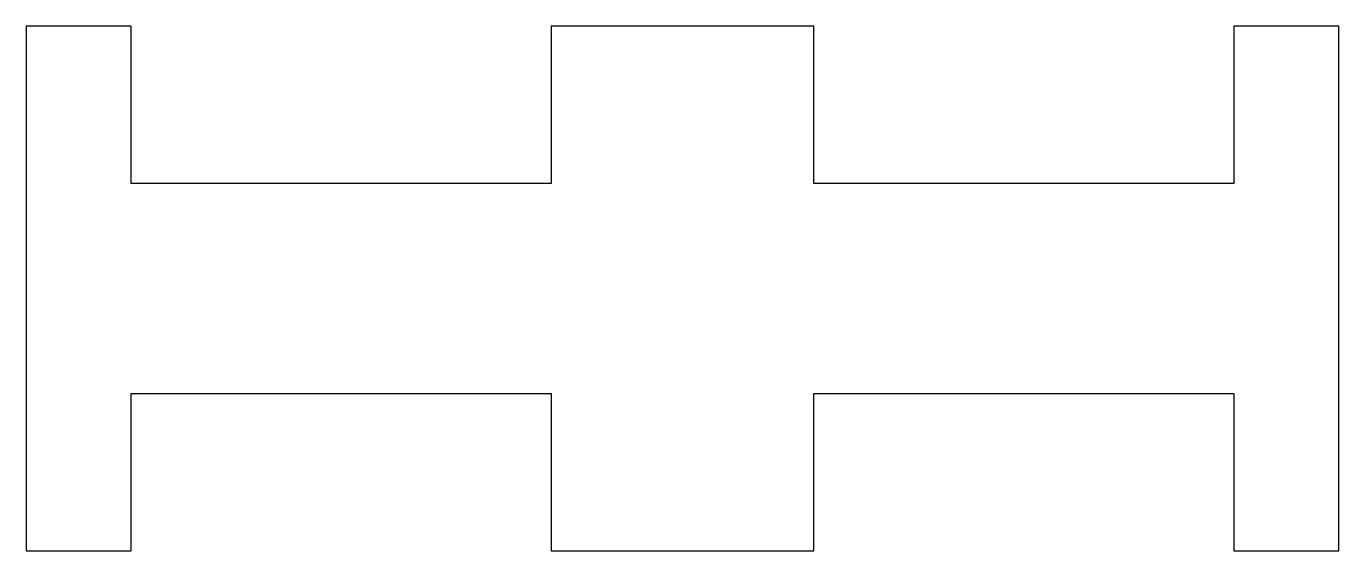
# Model space of a CAD drawing. Header units: millimetres. Extents: x 0 to 25, y 0.3 to 10.3.
import ezdxf

# ---------------------------------------------------------------- set-up
doc = ezdxf.new("R2010")
doc.units = ezdxf.units.MM

msp = doc.modelspace()

# ---------------------------------------------------------------- linework, layer by layer
msp.add_lwpolyline([(25, 10.292), (23, 10.292), (23, 7.292), (15, 7.292), (15, 10.292), (10, 10.292), (10, 7.292), (2, 7.292), (2, 10.292), (0, 10.292), (0, 0.292), (2, 0.292), (2, 3.292), (10, 3.292), (10, 0.292), (15, 0.292), (15, 3.292), (23, 3.292), (23, 0.292), (25, 0.292)], close=True)

doc.saveas('drawing.dxf')
